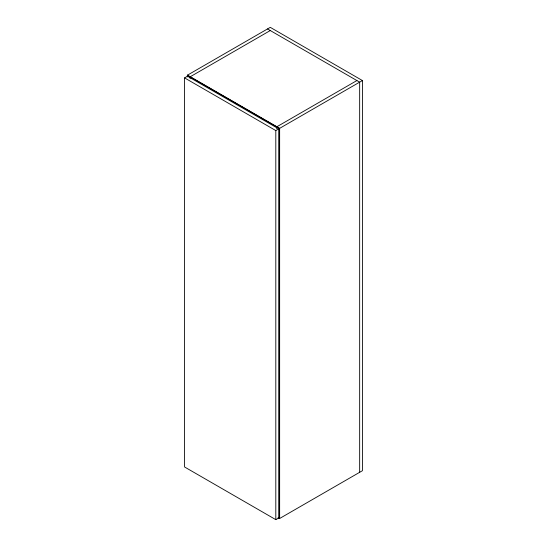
<?xml version="1.0" encoding="UTF-8"?>
<svg xmlns="http://www.w3.org/2000/svg" width="547" height="547" viewBox="0 0 547 547"><rect width="100%" height="100%" fill="white"/><g stroke="black" fill="none" stroke-linecap="round" stroke-linejoin="round"><path stroke-width="0.82" d="M187.341 76.942L187.341 75.233L270.273 27.35L362.422 80.553L362.422 470.707L279.49 518.583L278.108 517.79M184.578 77.893L187.491 76.204L278.724 128.88L278.724 517.968L275.804 519.65L184.578 466.981L184.578 77.893L275.804 130.562L278.724 128.88M270.273 30.543L190.103 76.826L190.103 78.536M356.897 80.553L276.727 126.836L276.727 128.545M187.341 75.233L279.49 128.436L362.422 80.553M267.51 28.943L359.659 82.146L359.659 472.3M187.491 75.144L279.64 128.347L279.64 518.494L278.259 517.701M279.49 128.436L279.49 518.583M275.804 130.562L275.804 519.65"/></g></svg>
